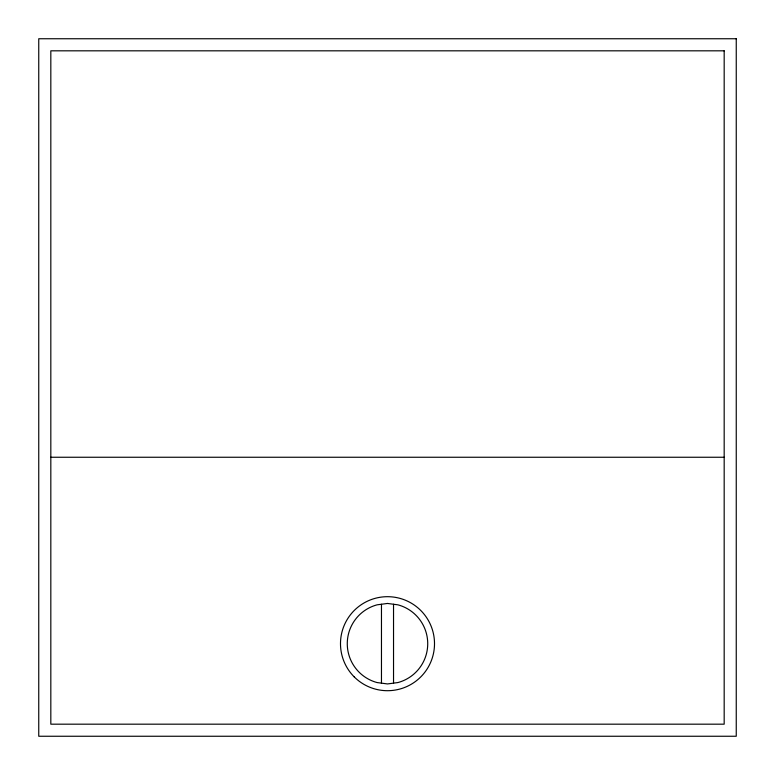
<?xml version="1.0" encoding="UTF-8"?>
<svg xmlns="http://www.w3.org/2000/svg" width="775" height="775" viewBox="0 0 775 775"><rect width="100%" height="100%" fill="white"/><g stroke="black" fill="none" stroke-linecap="round" stroke-linejoin="round"><path stroke-width="1.16" d="M50.821 457.25L724.179 457.25M393.535 604.248L393.535 683.143M381.465 604.248L381.465 683.143M387.5 603.454L377.086 604.829A40.242 40.242 0 0 0 377.086 682.562L387.5 683.938L397.914 682.562A40.242 40.242 0 0 0 397.914 604.829L387.5 603.454M736.25 38.75L38.75 38.75L38.75 736.25L736.25 736.25L736.25 38.75M724.179 50.821L50.821 50.821L50.821 724.179L724.179 724.179L724.179 50.821M354.262 676.933A47.004 47.004 0 0 0 432.905 655.863A47.004 47.004 0 0 0 375.332 598.29A47.004 47.004 0 0 0 354.262 676.933"/></g></svg>
